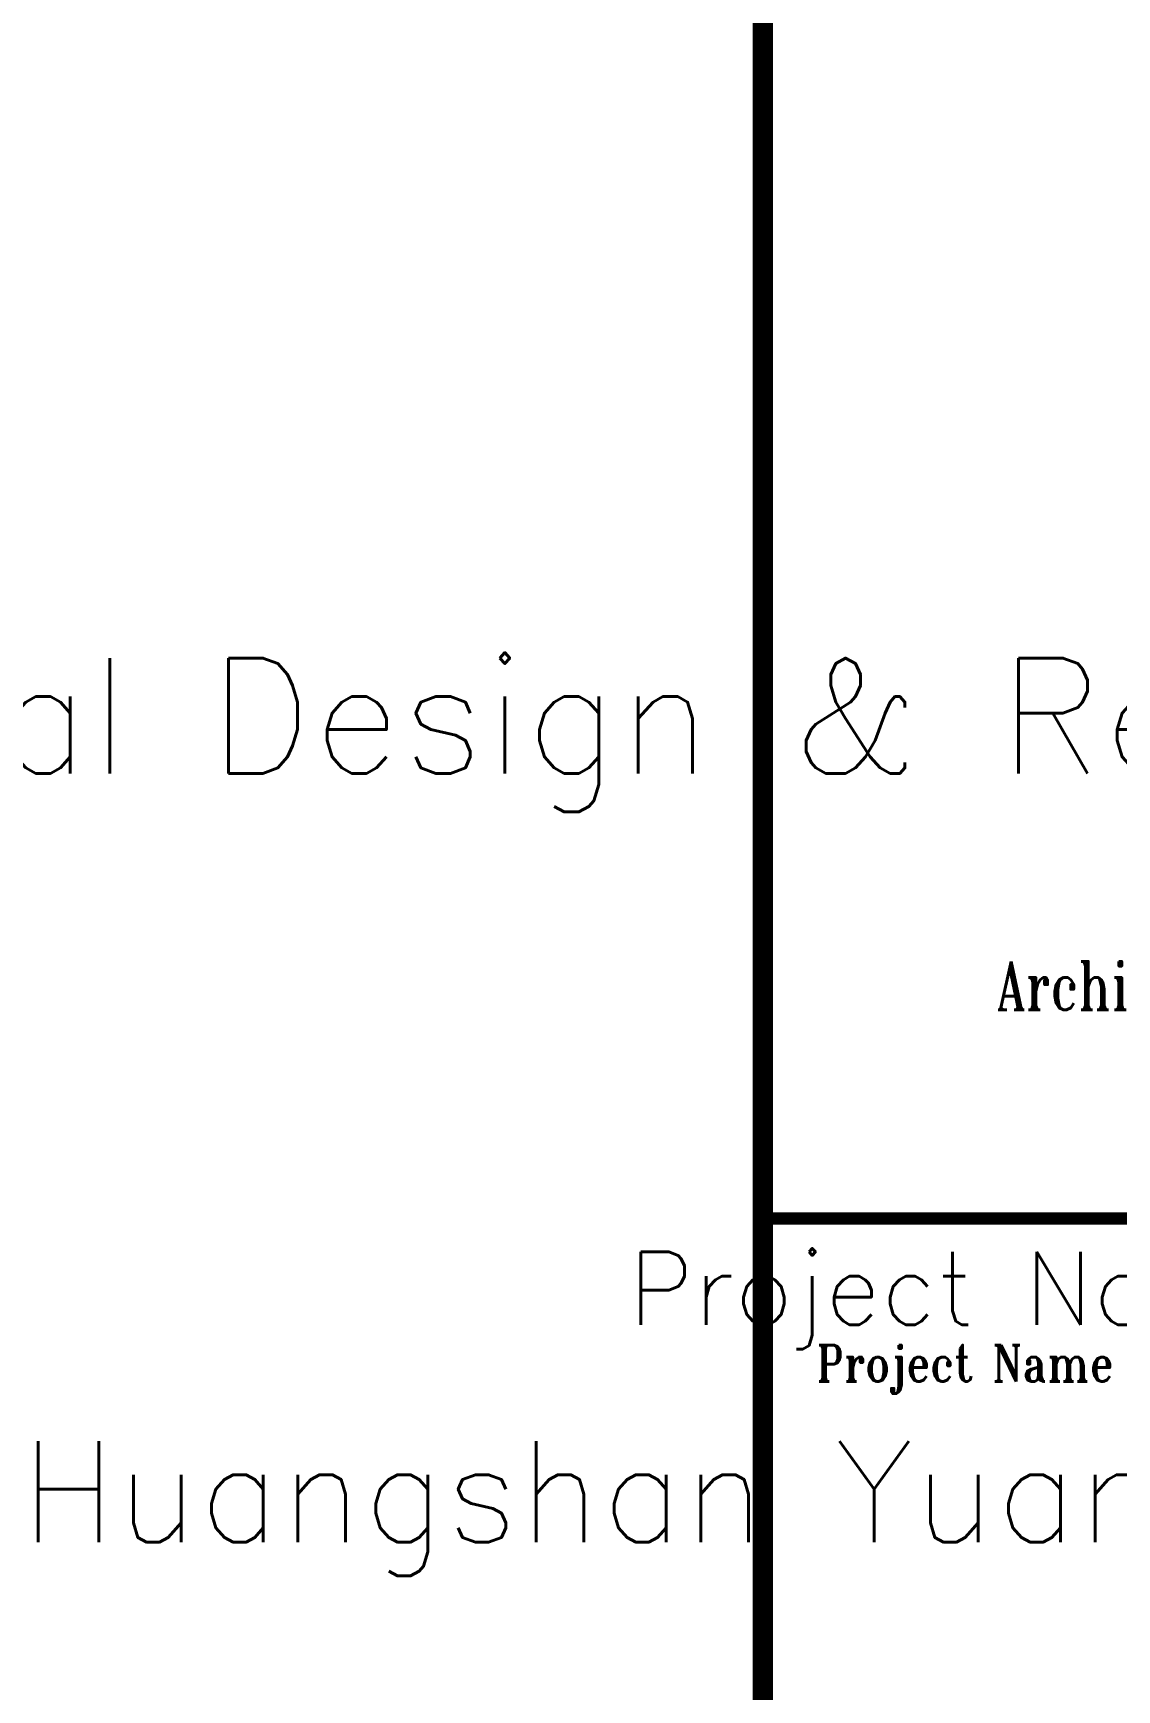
# Model space of a CAD drawing. Extents: x -176901 to -114027, y 26213 to 68263.
# Drawn here: x -123756 to -121075, y 40748 to 44843 of the extents above; entities that cross this region are included whole.
import ezdxf
from ezdxf.enums import TextEntityAlignment as Align

# ---------------------------------------------------------------- set-up
doc = ezdxf.new("R2010")
doc.units = 0
doc.header["$LTSCALE"] = 1000
doc.header["$MEASUREMENT"] = 0
doc.layers.get('0').update_dxf_attribs({"linetype": 'CONTINUOUS'})
doc.layers.add('图框', color=7, linetype='CONTINUOUS')
doc.styles.add('TKZ1_tjhts.shx', font='tjromant.shx', dxfattribs={"bigfont": 'tjhts.shx'})
doc.styles.add('TKZ2_tjkts.shx', font='tjromant.shx', dxfattribs={"bigfont": 'tjkts.shx'})
doc.styles.add('TONGJI-FONT', font='simplex.shx', dxfattribs={"width": 0.65})

# ---------------------------------------------------------------- blocks, each defined once
blk = doc.blocks.new('TJAD_TK_LOGO')
at = {"style": 'TKZ1_tjhts.shx', "width": 0.7}
blk.add_text('Architectural Design & Research Institute of', height=0.108983, dxfattribs=at).set_placement((0.6, -1.0814), align=Align.MIDDLE_CENTER)
at = {"layer": '图框', "style": 'TONGJI-FONT'}
blk.add_text('Architectural Design & Research Institute of Tongji University', height=0.258835, dxfattribs=at).set_placement((0.6, -0.4754), align=Align.MIDDLE_CENTER)
blk = doc.blocks.new('TJAD_TK_A0')
at = {"layer": '图框'}
for points, const_width in [([(2072, 389.297), (2072, -431.703)], 1), ([(2072, -127.703), (2152, -127.703)], 0.6)]:
    blk.add_lwpolyline(points, dxfattribs=dict(at, const_width=const_width))
at = {"color": 1, "xscale": 22.02171320475958, "yscale": 22.02171320475958, "zscale": 22.02171320475958}
blk.add_blockref('TJAD_TK_LOGO', (2098.787, -92.377), dxfattribs=at)
at = {"layer": '图框', "style": 'TONGJI-FONT'}
for s, height, p in [('Project Name', 3.6, (2082, -131.155)), ('Huangshan Yuanyidaguan Hilton Resort Hotel', 5, (2112, -141.203))]:
    blk.add_text(s, height=height, dxfattribs=at).set_placement(p, align=Align.MIDDLE_CENTER)
at = {"layer": '图框', "style": 'TKZ2_tjkts.shx', "width": 0.8}
blk.add_text('Project Name', height=1.8, dxfattribs=at).set_placement((2082, -134.855), align=Align.MIDDLE_CENTER)

msp = doc.modelspace()

# ---------------------------------------------------------------- block references
at = {"layer": '图框', "xscale": 50, "yscale": 50, "zscale": 50}
msp.add_blockref('TJAD_TK_A0', (-225550.9, 48298.1), dxfattribs=at)

doc.saveas('drawing.dxf')
